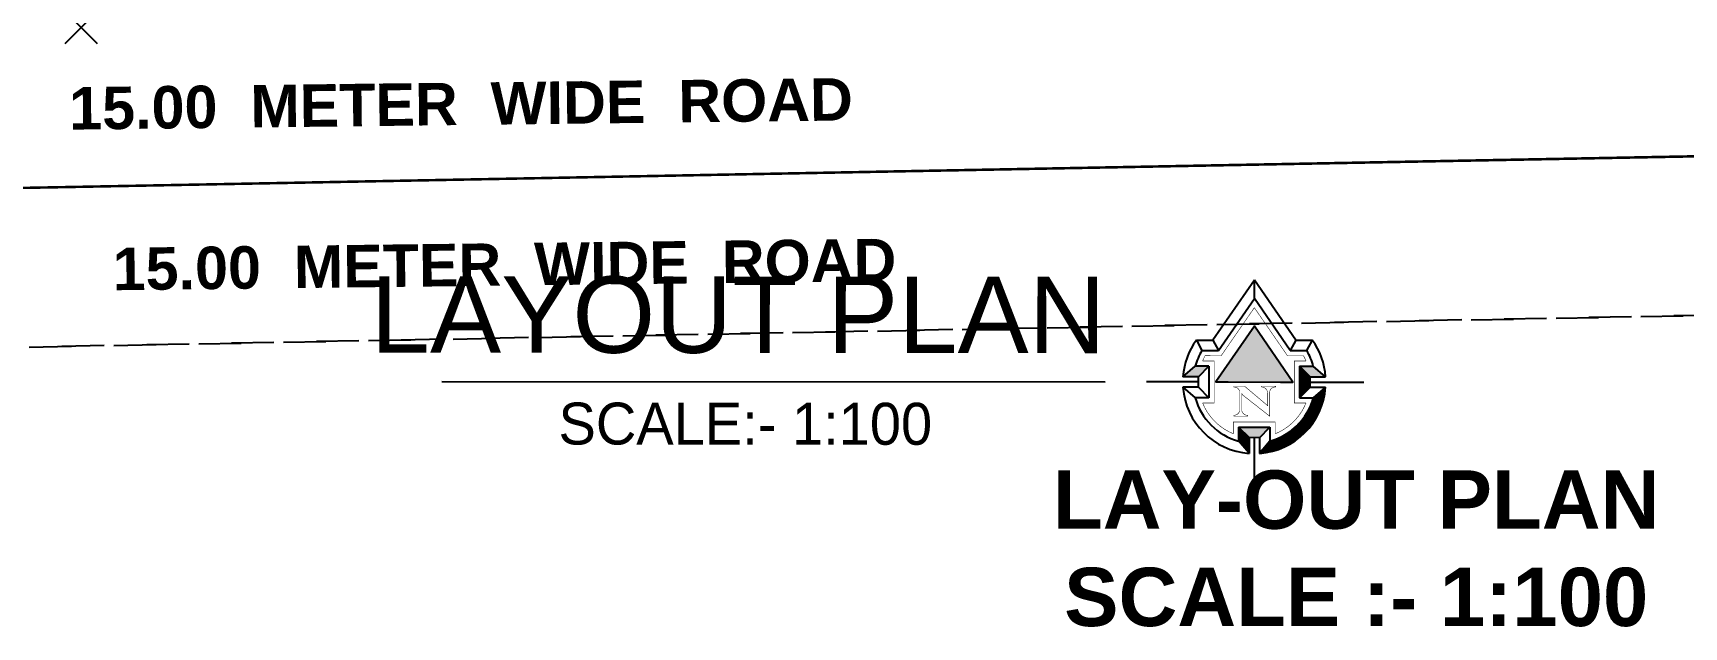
# Model space of a CAD drawing. Header units: millimetres. Extents: x 26213 to 35402, y -1028 to 2462.
# Drawn here: x 35009.9 to 35087.7, y 266.1 to 294.1 of the extents above; entities that cross this region are included whole.
import ezdxf

# ---------------------------------------------------------------- set-up
doc = ezdxf.new("R2010")
doc.units = ezdxf.units.MM
doc.header["$PDMODE"] = 3
doc.header["$PDSIZE"] = 0.75
for name, pattern in [('1', [0]), ('DASH', [1, 0.5, -0.5]), ('DASHED', [19.049999999999997, 12.7, -6.349999999999999]), ('DASHED2', [9.524999999999999, 6.349999999999999, -3.174999999999999])]:
    doc.linetypes.add(name, pattern=pattern)
for name, color, linetype in [('Ceco.NET 26', 7, 'Continuous'), ('Chamber', 7, '1'), ('NORTH', 232, 'Continuous'), ('POINT', 190, 'Continuous'), ('ROAD', 7, 'Continuous')]:
    doc.layers.add(name, color=color, linetype=linetype)
for name, color, linetype, lineweight in [('LAYOUT PLAN', 7, 'Continuous', 25), ('Other', 7, 'Continuous', 30), ('Tree', 92, 'Continuous', 25)]:
    doc.layers.add(name, color=color, linetype=linetype, lineweight=lineweight)
doc.layers.add('TEXT', color=7, linetype='Continuous', true_color=0xf62c11)
doc.styles.add('BBOLD', font='swissk.ttf', dxfattribs={"height": 2})
doc.styles.get("Standard").update_dxf_attribs({"font": 'arial.ttf'})

# ---------------------------------------------------------------- blocks, each defined once
blk = doc.blocks.new('n')
at = {"layer": 'Ceco.NET 26', "linetype": 'Continuous'}
h = blk.add_hatch(dxfattribs=at)
h.set_pattern_fill('LINE', color=256, scale=0.0039404633207712, angle=89.99999999999999, style=0)
h.set_pattern_definition([(90, (-85.28176669674394, 6.413484146345648), (-0.0125109710434487, 0), [])])
edge = h.paths.add_edge_path()
edge.add_line((0.4183849508815456, -5.322988030921948), (1.182138996232311, -4.437710226348432))
edge.add_arc((-3.579359031391505e-13, -2.506883589603603e-12), 4.592463898543915, 284.9163439002127, 331.7792096897139)
edge.add_arc((-0.3088831328535635, -1.180486569362297), 4.466802960709243, 301.79828870366714, 347.1797322937738, ccw=False)
edge.add_arc((0.1530572937903936, -0.4675407694978588), 4.890060666903867, 272.82476044142624, 292.75906967837045, ccw=False)
at = {"layer": 'Ceco.NET 26'}
for p, q in [((1.137e-13, 7.664433082752159), (-3.117513730679546, 3.152370656616303)), ((1.137e-13, 6.278026876238828), (1.137e-13, 7.682046601238151)), ((3.117513730679774, 3.152370656616303), (1.137e-13, 7.664433082752159)), ((-2.704121692318381, 2.36427799246204), (1.137e-13, 6.278026876238828)), ((2.704121692318607, 2.36427799246204), (1.137e-13, 6.278026876238828)), ((1.137e-13, 6.278026876238828), (1.137e-13, 6.278026876238828)), ((-4.360383947281433, 3.152370656616303), (-3.117513730679546, 3.152370656616303)), ((-4.360383947281433, 3.152370656616303), (-3.93712004310464, 2.36427799246204)), ((-3.117513730679546, 3.152370656616303), (-2.704121692318381, 2.36427799246204)), ((3.117513730679774, 3.152370656616303), (2.704121692318607, 2.36427799246204)), ((3.117513730679774, 3.152370656616303), (4.360383947281661, 3.152370656616303)), ((4.360383947281661, 3.152370656616303), (3.937120043104868, 2.36427799246204)), ((-3.93712004310464, 2.36427799246204), (-2.704121692318381, 2.36427799246204)), ((2.704121692318607, 2.36427799246204), (3.937120043104868, 2.36427799246204)), ((-5.366108125315462, 0.3940463320763827), (-4.43771022634985, 1.182138996230644)), ((-4.198417566469514, 0.3940463320763827), (-5.366108125315462, 0.3940463320763827)), ((-3.410324902313731, 1.182138996230644), (-4.43771022634985, 1.182138996230644)), ((-3.410324902313731, 1.182138996230644), (-4.198417566469514, 0.3940463320763827)), ((-3.410324902313731, 1.182138996230644), (-4.198417566469514, 0.3940463320763827)), ((-4.198417566469514, -0.3940463320771306), (-4.198417566469514, 0.3940463320763827)), ((-3.410324902313731, 1.182138996230644), (-3.410324902313731, -1.182138996231393)), ((3.410324902313958, 1.182138996230644), (4.198417566469743, 0.3940463320763827)), ((3.410324902313958, 1.182138996230644), (4.198417566469743, 0.3940463320763827)), ((3.410324902313958, 1.182138996230644), (3.410324902313958, -1.182138996231393)), ((3.410324902313958, 1.182138996230644), (4.437710226350077, 1.182138996230644)), ((3.421018001308993, -1.171445897238529), (3.421018001308993, 1.171445897237783)), ((3.546127711743678, -1.046336186803926), (3.546127711743678, 1.046336186803179)), ((3.671237422178252, -0.9212264763693234), (3.671237422178252, 0.9212264763685756)), ((3.796347132609867, -0.7961167659347197), (3.796347132609867, 0.7961167659339718)), ((3.921456843047509, -0.6710070555008665), (3.921456843047509, 0.6710070555001189)), ((4.046566553479009, -0.5458973450662628), (4.046566553479009, 0.5458973450655149)), ((4.171676263913695, -0.4207876346316592), (4.171676263913695, 0.4207876346309103)), ((4.198417566469743, 0.3940463320763827), (5.366108125315691, 0.3940463320763827)), ((4.198417566469743, -0.3940463320771306), (4.198417566469743, 0.3940463320763827)), ((5.366108125315691, 0.3940463320763827), (4.437710226350077, 1.182138996230644)), ((-4.198417566469514, -7.496e-13), (-8.10865939855773, -7.496e-13)), ((-5.366108125315462, -0.3940463320771306), (-4.43771022634985, -1.182138996231393)), ((-4.198417566469514, -0.3940463320771306), (-5.366108125315462, -0.3940463320771306)), ((-3.410324902313731, -1.182138996231393), (-4.43771022634985, -1.182138996231393)), ((-4.198417566469514, -0.3940463320771306), (-3.410324902313731, -1.182138996231393)), ((4.198417566469743, -0.3940463320771306), (3.410324902313958, -1.182138996231393)), ((3.410324902313958, -1.182138996231393), (4.437710226350077, -1.182138996231393)), ((4.198417566469743, -7.496e-13), (8.244016779666367, -7.496e-13)), ((4.198417566469743, -0.3940463320771306), (5.366108125315691, -0.3940463320778811)), ((4.421895684782838, -3.065489761409893), (4.421895684782838, -1.239985166177209)), ((5.366108125315691, -0.3940463320771306), (4.437710226350077, -1.182138996231393)), ((4.547005395217524, -2.876652718051828), (4.547005395217524, -1.089361189529139)), ((4.672115105652097, -2.668656846421109), (4.672115105652097, -0.9831588326328446)), ((4.797224816086668, -2.436600703507642), (4.797224816086668, -0.8769564757365493)), ((4.92233452652124, -2.172788929792488), (4.92233452652124, -0.7707541188402544)), ((5.047444236955924, -1.863785287858127), (5.047444236955924, -0.6645517619447086)), ((5.172553947390497, -1.481578410260725), (5.172553947390497, -0.5583494050484133)), ((5.297663657825068, -0.9408234122169616), (5.297663657825068, -0.4521470481521179)), ((3.921456843047509, -3.684096246374431), (3.921456843047509, -2.390167543830476)), ((4.046566553479009, -3.546221658705559), (4.046566553479009, -2.171640805406236)), ((4.171676263913695, -3.398162161155146), (4.171676263913695, -1.920375434268004)), ((4.296785974348268, -3.238521146303648), (4.296785974348268, -1.621220204070082)), ((-1.182138996232082, -3.395876464931474), (-0.3940463320763001, -4.183969129085737)), ((-1.182138996232082, -3.395876464931474), (-0.3940463320763001, -4.183969129085737)), ((-1.182138996232082, -3.395876464931474), (1.182138996232311, -3.395876464931474)), ((-1.182138996232082, -3.395876464931474), (-1.182138996232082, -4.437710226349181)), ((-1.082931574333655, -4.540131246379731), (-1.082931574333655, -3.495083886829819)), ((-0.9578218638990847, -4.687514412841177), (-0.9578218638990847, -3.620193597263674)), ((0.3940463320765275, -4.183969129085737), (1.182138996232311, -3.395876464931474)), ((1.182138996232311, -3.395876464931474), (1.182138996232311, -4.437710226349181)), ((2.795469449136021, -4.597362231037443), (2.795469449136021, -3.643634890930163)), ((2.920579159570593, -4.518916495920818), (2.920579159570593, -3.544141931714431)), ((3.045688870005279, -4.435557262796804), (3.045688870005279, -3.437223293093004)), ((3.170798580439849, -4.347001873326997), (3.170798580439849, -3.322162100460503)), ((3.295908290874422, -4.252925753240239), (3.295908290874422, -3.198079610891727)), ((3.421018001308993, -4.152953739105016), (3.421018001308993, -3.063879973852956)), ((3.546127711743678, -4.046648882276821), (3.546127711743678, -2.918167731893531)), ((3.671237422178252, -3.933497770995801), (3.671237422178252, -2.759119506194013)), ((3.796347132609867, -3.812890946923816), (3.796347132609867, -2.584274193688755)), ((-0.3940463320763001, -5.351659687934041), (-1.182138996232082, -4.423261788965339)), ((-0.8327121534645128, -4.834897579302623), (-0.8327121534645128, -3.745303307698276)), ((-0.7076024430298276, -4.982280745763319), (-0.7076024430298276, -3.870413018132882)), ((-0.5824927325952558, -5.129663912224764), (-0.5824927325952558, -3.995522728567483)), ((-0.4573830221606842, -5.277047078686211), (-0.4573830221606842, -4.120632439002087)), ((-0.3940463320763001, -4.183969129085737), (-0.3940463320763001, -5.366108125317134)), ((0.3940463320765275, -4.183969129085737), (-0.3940463320763001, -4.183969129085737)), ((1.137e-13, -4.183969129085737), (2.274e-13, -7.315596316387246)), ((0.3940463320765275, -4.183969129085737), (0.3940463320765275, -5.366108125317134)), ((0.3940463320765275, -5.351659687934041), (1.182138996232311, -4.423261788965339)), ((0.7937140821824187, -5.321692106854798), (0.7937140821824187, -4.880838531538358)), ((0.9188237926169904, -5.301523532206632), (0.9188237926169904, -4.733455365076912)), ((1.043933503051561, -5.278313344774383), (1.043933503051561, -4.586072198615466)), ((1.169043213486133, -5.2520212194372), (1.169043213486133, -4.441178067185997)), ((1.294152923920819, -5.22260061022537), (1.294152923920819, -4.406346884773722)), ((1.41926263435539, -5.189998313982517), (1.41926263435539, -4.367655919846512)), ((1.544372344789961, -5.154153954343019), (1.544372344789961, -4.325001586138379)), ((1.669482055224648, -5.114999373577789), (1.669482055224648, -4.278265340851836)), ((1.794591765659219, -5.07245791693238), (1.794591765659219, -4.227311799959447)), ((1.919701476093791, -5.026443590363465), (1.919701476093791, -4.171986445583314)), ((2.044811186528363, -4.976860067940922), (2.044811186528363, -4.112112823220873)), ((2.169920896963049, -4.923599519187882), (2.169920896963049, -4.047489093298675)), ((2.295030607397619, -4.866541218928086), (2.295030607397619, -3.977883755284851)), ((2.420140317832192, -4.805549892199787), (2.420140317832192, -3.903030297276434)), ((2.545250028266764, -4.740473733502818), (2.545250028266764, -3.822620430158258)), ((2.670359738701449, -4.671142022069759), (2.670359738701449, -3.736295428010989)), ((0.4183849508815456, -5.364265369768459), (0.4183849508815456, -5.322988030921948)), ((0.5434946613161173, -5.353036752866653), (0.5434946613161173, -5.175604864460501)), ((0.6686043717477334, -5.338853539712512), (0.6686043717477334, -5.028221697999053))]:
    blk.add_line(p, q, dxfattribs=at)
at = {"layer": 'Ceco.NET 26', "const_width": 0.0394046332077124}
for points in [[(-3.707411127303998, 1.970231660385659, 0.0259110312631398), (-3.891317241405431, 1.576185328308526), (-3.016278570237318, 1.576185328308526), (-3.016278570237318, -1.576185328308524), (-3.891317241405431, -1.576185328308524, 0.2029933977555066), (-1.576185328308382, -3.891317241405496), (-1.576185328308382, -3.001830132854343), (1.57618532830861, -3.001830132854343), (1.57618532830861, -3.891317241405496, 0.2029933977555068), (3.891317241405658, -1.576185328308524), (3.016278570237544, -1.576185328308524), (3.016278570237544, 1.576185328308526), (3.891317241405658, 1.576185328308526, 0.0259110312631398), (3.707411127301269, 1.970231660385659), (2.497425673137968, 1.970231660385659), (1.137e-13, 5.584823772982165), (-2.497425673137739, 1.970231660385659)], [(-1.53999385446707, -2.564222929051132), (-1.53999385446707, -2.500204085643354, 0.3595169967811978), (-1.112503985323995, -2.188109301328668), (-1.112503985323995, -0.7142188668929875, 0.4174504664437674), (-1.538932295318999, -0.3945338279971588), (-1.53999385446707, -0.310009314148), (-0.7397574536665843, -0.310009314148), (0.9997864085742094, -1.773651515420942), (0.9997864085742094, -0.8333189339520359, 0.4104200745124971), (0.5522994189695964, -0.3799904676617221), (0.5522994189695964, -0.3117892390768091), (1.602234494900244, -0.3117892390768091), (1.602234494900244, -0.3768894818666988, 0.4304076529909729), (1.158031703908476, -0.7736899874950663), (1.154330392761266, -2.564222929051132), (-0.8955094750249369, -0.960405449792139), (-0.9364842089959212, -0.8839562295849603), (-0.9364842089959212, -2.165569430968543, 0.3901930373594154), (-0.4838486575193885, -2.500204085643354), (-0.4838486575193885, -2.564222929051132)]]:
    blk.add_lwpolyline(points, format="xyb", close=True, dxfattribs=at)
at = {"layer": 'Ceco.NET 26'}
blk.add_lwpolyline([(-1.970231660384796, 9e-16), (-1.970231660384796, 9e-16), (1.970231660385024, 9e-16), (1.970231660385024, 9e-16), (2.900807474379916, 9e-16), (1.137e-13, 4.198417566468831), (-2.900807474379689, 9e-16)], close=True, dxfattribs=at)
blk.add_lwpolyline([(0.4183849508815456, -5.322988030921948), (1.182138996232311, -4.437710226348432, 0.207376128309047), (4.046566553479009, -2.171640805405486, -0.2006431559646586), (2.044811186528363, -4.976860067940922, -0.0871998467922368), (0.3940463320765275, -5.351659687934041, -0.0246556794033499)], format="xyb", dxfattribs=at)
for radius, start, end in [(5.380556562700219, 144.134683933515, 175.8001700913596), (5.380556562700219, 4.199829908640317, 35.865316066485), (4.592463898545973, 149.0147833978598, 165.0836560997976), (4.592463898545973, 14.91634390020241, 30.98521660214018), (5.380556562700219, 184.1998299086401, 265.8001700913705), (4.592463898545973, 194.9163439002023, 255.0836560998003), (5.380556562700219, 274.1998299086295, 355.8001700913597), (5.380556562700219, 274.1998299086295, 355.8001700913597), (4.592463898545973, 284.9163439001998, 345.0836560997976)]:
    blk.add_arc((1.137e-13, -7.496e-13), radius, start, end, dxfattribs=at)
for points in [[(-2.900807474379689, -7.496e-13), (1.137e-13, 4.198417566468831), (2.900807474379916, -7.496e-13), (1.137e-13, 4.198417566468831)], [(-5.366108125315462, 0.3940463320763827), (-4.43771022634985, 1.182138996230644), (-4.198417566469514, 0.3940463320763827), (-3.410324902313731, 1.182138996230644)], [(3.410324902313958, 1.182138996230644), (4.437710226350077, 1.182138996230644), (4.171676263913695, 0.4207876346309103), (5.366108125315691, 0.3940463320763827)], [(-1.182138996232082, -3.395876464931474), (-0.3940463320763001, -4.183969129085737), (1.182138996232311, -3.395876464931474), (0.3940463320765275, -4.183969129085737)]]:
    blk.add_solid(points, dxfattribs=at)

msp = doc.modelspace()

# ---------------------------------------------------------------- linework, layer by layer
at = {"linetype": 'DASH', "ltscale": 4}
msp.add_line((34953.7156831234, 278.2650328863297), (35181.52152310147, 282.5664014928025), dxfattribs=at)
at = {"color": 1, "lineweight": 35}
for points in [[(35178.16688881197, 404.5892636670173), (35181.37993535561, 290.0650649010517), (35181.3799353556, 290.0650649010508), (34953.57409537752, 285.7636962945785), (34953.57409537752, 567.9949390774459), (34956.32056754055, 602.6676099045822), (34961.19577455817, 880.4035270210666), (35152.82903119158, 872.2986980852916), (35165.08706964505, 701.4876443057642), (35174.34035186526, 542.335138604903), (35174.38657978903, 542.332678075994), (35178.16688881165, 404.5892636789254)], [(34953.57409538107, 539.3351386050622), (34953.57409538107, 484.4855054636432), (34953.57409538107, 416.5892636790563), (34953.57409538107, 404.5892636790563), (34953.57409537752, 285.7636962945785), (35105.16688881165, 288.6287040740467), (35105.16688881512, 441.8351395579921), (35066.16688881512, 441.8351395580221), (35066.16688881519, 653.1961210522591)], [(34953.57409538107, 539.3351386050626), (34953.57409538107, 484.4855054636437), (34953.57409538107, 416.5892636790566), (34953.57409538107, 404.5892636790566), (34953.57409537752, 285.7636962945785), (35105.16688881163, 288.6287040740476), (35105.1668888151, 441.8351395579925), (35066.1668888151, 441.8351395580225), (35066.16688881518, 653.1961210522595)]]:
    msp.add_lwpolyline(points, dxfattribs=at)
at = {"linetype": 'DASH', "ltscale": 4, "flags": 128}
msp.add_lwpolyline([(35105.23875704888, 281.1260507893486), (34953.71568312338, 278.2650328566997)], dxfattribs=at)
at = {"layer": 'Chamber', "linetype": 'DASHED2'}
msp.add_line((35181.37993535558, 290.0650649010515), (34953.57409537752, 285.7636962945785), dxfattribs=at)
at = {"layer": 'LAYOUT PLAN'}
for p, q in [((35028.66688881165, 287.2021899297055), (35028.66688881165, 287.1532556288371)), ((35028.66688881165, 287.202189929802), (35028.66688881165, 287.1532556289345)), ((35028.66688881343, 287.2021899298347), (35028.66688881343, 287.1532556289671)), ((35028.66688881521, 287.2021899298692), (35028.66688881521, 287.1532556290017)), ((35028.66688881165, 287.2021899297055), (35028.66688881165, 287.1532556288371)), ((35028.66688881165, 287.202189929802), (35028.66688881165, 287.1532556289345)), ((35028.66688881343, 287.2021899298347), (35028.66688881343, 287.1532556289671)), ((35028.66688881521, 287.2021899298692), (35028.66688881521, 287.1532556290017)), ((35028.66688881164, 287.2021899297065), (35028.66688881164, 287.1532556288375)), ((35028.66688881164, 287.2021899298024), (35028.66688881164, 287.1532556289346)), ((35028.66688881342, 287.2021899298356), (35028.66688881342, 287.1532556289676)), ((35028.66688881519, 287.2021899298695), (35028.66688881519, 287.1532556290026))]:
    msp.add_line(p, q, dxfattribs=at)
at = {"layer": 'LAYOUT PLAN', "color": 7, "linetype": 'DASHED', "lineweight": 15, "ltscale": 0.1}
for p, q in [((35064.66688881165, 287.8918136405341), (35064.66688881165, 287.8896431405378)), ((35064.66688881165, 287.8918136406305), (35064.66688881165, 287.8896431406351)), ((35064.66688881342, 287.8918136406632), (35064.66688881342, 287.8896431406678)), ((35064.66688881521, 287.8918136406978), (35064.66688881521, 287.8896431407025)), ((35064.66688881165, 287.8918136405341), (35064.66688881165, 287.8896431405378)), ((35064.66688881165, 287.8918136406305), (35064.66688881165, 287.8896431406351)), ((35064.66688881342, 287.8918136406632), (35064.66688881342, 287.8896431406678)), ((35064.66688881521, 287.8918136406978), (35064.66688881521, 287.8896431407025)), ((35064.66688881164, 287.8918136405346), (35064.66688881164, 287.8896431405385)), ((35064.66688881164, 287.8918136406305), (35064.66688881164, 287.8896431406356)), ((35064.66688881342, 287.8918136406635), (35064.66688881342, 287.8896431406686)), ((35064.66688881519, 287.8918136406985), (35064.66688881519, 287.8896431407027))]:
    msp.add_line(p, q, dxfattribs=at)
at = {"layer": 'POINT'}
msp.add_point((35012.16688881164, 294.3713664927348), dxfattribs=at)
at = {"layer": 'TEXT', "color": 0, "lineweight": 25}
msp.add_lwpolyline([(35029.16567478444, 277.7024767174275), (35060.43233703807, 277.6810792033125)], dxfattribs=at)

# ---------------------------------------------------------------- block references
at = {"layer": 'Tree', "color": 0, "xscale": 0.6266139967560594, "yscale": 0.6266139967560594, "zscale": 0.6266139967560594, "rotation": 359.9607893209224}
msp.add_blockref('n', (35067.46786065226, 277.676264403619), dxfattribs=at)

# ---------------------------------------------------------------- texts
at = {"layer": 'NORTH', "insert": (35072.27100632826, 269.8253589719327), "char_height": 2.75, "attachment_point": 5}
msp.add_mtext('{\\fArial|b1|i0|c0|p34;LAY-OUT PLAN\\PSCALE :- 1:100}', dxfattribs=at)
at = {"layer": 'Other', "color": 7, "insert": (35025.81420495475, 282.657129902143), "char_height": 3.599999999999999, "width": 180.456102176967, "attachment_point": 1, "rotation": 359.9607893209226, "style": 'BBOLD'}
msp.add_mtext('{\\fArial|b0|i0|c0|p34;LAYOUT PLAN}', dxfattribs=at)
at = {"layer": 'ROAD', "color": 7, "char_height": 1.999999999999999, "attachment_point": 4, "rotation": 0.6769315525956316}
for s, insert, width in [('\\pi51.894;{\\fArial|b1|i0|c0|p34;15.00  METER  WIDE  ROAD}', (34959.70655519408, 289.9340372790955), 140.3772747344097), ('\\pi53.943;{\\fArial|b1|i0|c0|p34;15.00  METER  WIDE  ROAD}', (34959.70791876085, 282.3453791634945), 144.4757537668805)]:
    msp.add_mtext(s, dxfattribs=dict(at, insert=insert, width=width))
at = {"layer": 'TEXT', "color": 0, "lineweight": 53, "insert": (35034.66737749013, 276.7064997192392), "char_height": 1.974779999999999, "width": 90.22805108848351, "attachment_point": 1, "rotation": 359.9607893209226, "style": 'BBOLD'}
msp.add_mtext('{\\fCentury Gothic|b0|i0|c0|p34;SCALE:- 1:100}', dxfattribs=at)

doc.saveas('drawing.dxf')
